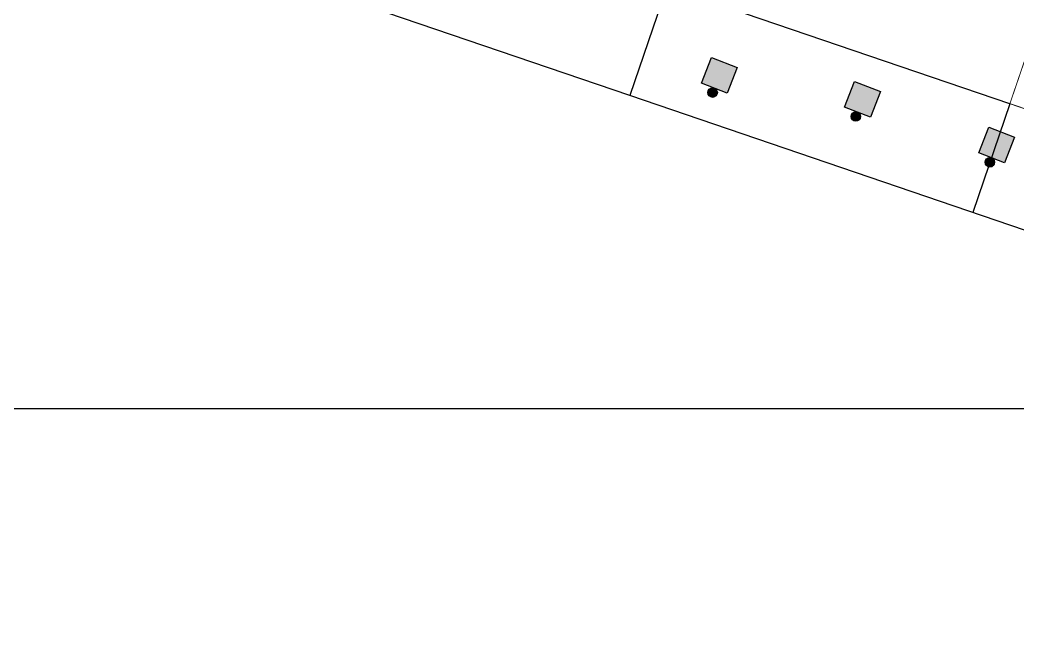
# Model space of a CAD drawing. Extents: x 0 to 336586, y 0 to 6284468.
# Drawn here: x 335235.4 to 335291.8, y 6277586.5 to 6277622 of the extents above; entities that cross this region are included whole.
import ezdxf

# ---------------------------------------------------------------- set-up
doc = ezdxf.new("R2010")
doc.units = 0
doc.header["$LTSCALE"] = 5
doc.linetypes.add('DASHDOTX2', pattern=[2, 1, -0.5, 0, -0.5])
for name, color, linetype in [('COTAS', 11, 'Continuous'), ('GRILLA', 254, 'Continuous'), ('LINEA-EDIFICACION-URBANA', 21, 'Continuous'), ('LUMINARIAS', 7, 'Continuous'), ('PLANTA', 6, 'Continuous'), ('POSTES', 41, 'Continuous'), ('POSTES_E', 41, 'Continuous'), ('Prosan General Linea Oficial', 6, 'DASHDOTX2')]:
    doc.layers.add(name, color=color, linetype=linetype)
doc.styles.add('ROMANS', font='romans.shx', dxfattribs={"height": 1})
doc.dimstyles.new('GRILLA X 500', dxfattribs={"dimtxt": 0.5, "dimasz": 1.8, "dimexe": 1.25, "dimexo": 0.625, "dimtad": 0, "dimdec": 0, "dimtxsty": 'ROMANS', "dimblk": 'NONE', "dimcen": 2.5, "dimse1": 1, "dimse2": 1, "dimsd1": 1, "dimsd2": 1, "dimclrd": 256, "dimclrt": 256, "dimadec": 0, "dimazin": 0, "dimtfac": 1, "dimtdec": 0, "dimtmove": 0, "dimatfit": 3, "dimldrblk": 'NONE', "dimfxlon": 1, "dimtfill": 1, "dimlwd": -1, "dimarcsym": 2})
doc.dimstyles.new('GRILLA Y 500', dxfattribs={"dimtxt": 0.5, "dimasz": 1.8, "dimexe": 1.25, "dimexo": 0.625, "dimtad": 0, "dimdec": 0, "dimtxsty": 'ROMANS', "dimblk": 'NONE', "dimcen": 2.5, "dimse1": 1, "dimse2": 1, "dimsd1": 1, "dimsd2": 1, "dimclrd": 256, "dimclrt": 256, "dimadec": 0, "dimazin": 0, "dimtfac": 1, "dimtdec": 0, "dimtmove": 0, "dimatfit": 3, "dimldrblk": 'NONE', "dimfxlon": 1, "dimtfill": 1, "dimlwd": -1, "dimarcsym": 2})

# ---------------------------------------------------------------- blocks, each defined once
blk = doc.blocks.new('PLANTA')
at = {"layer": 'LINEA-EDIFICACION-URBANA', "ltscale": 0.2}
blk.add_lwpolyline([(335793.949, 6282396.4), (335759.462, 6282295.375), (335731.07, 6282305.067), (335735.254, 6282317.322), (335743.913, 6282314.366), (335747.683, 6282325.408), (335745.345, 6282330.168), (335752.002, 6282349.668), (335753.589, 6282350.447), (335770.937, 6282401.267), (335774.528, 6282403.03), (335793.949, 6282396.4)], dxfattribs=at)
at = {"layer": 'LINEA-EDIFICACION-URBANA'}
for points in [[(335780.925, 6282294.916), (335761.562, 6282301.526)], [(336077.445, 6282186.824), (335759.462, 6282295.374)], [(335780.925, 6282294.916), (335778.825, 6282288.765)]]:
    blk.add_lwpolyline(points, dxfattribs=at)
at = {"layer": 'Prosan General Linea Oficial', "ltscale": 0.2, "const_width": 0.05}
for points in [[(335812.318, 6282386.877), (335780.925, 6282294.916)], [(335780.925, 6282294.916), (335789.915, 6282291.847)]]:
    blk.add_lwpolyline(points, dxfattribs=at)
blk = doc.blocks.new('PC LUM SUB')
at = {"layer": 'POSTES'}
blk.add_circle((0, 0), 0.539, dxfattribs=at)
blk = doc.blocks.new('PCLUM SUB E')
at = {"layer": 'POSTES'}
h = blk.add_hatch(color=256, dxfattribs=at)
h.dxf.hatch_style = 1
edge = h.paths.add_edge_path()
edge.add_arc((0, 0), 0.539, 0, 360)
blk.add_blockref('PC LUM SUB', (0, 0))
blk = doc.blocks.new('l-100na-p')
blk.add_lwpolyline([(1.56, -1.56), (-1.56, -1.56), (-1.56, 1.56), (1.56, 1.56)], close=True)
blk = doc.blocks.new('l-100na-e')
at = {"layer": 'COTAS'}
h = blk.add_hatch(color=7, dxfattribs=at)
h.dxf.hatch_style = 1
h.paths.add_polyline_path([(1.56, -1.56), (-1.56, -1.56), (-1.56, 1.56), (1.56, 1.56)])
at = {"layer": 'LUMINARIAS'}
blk.add_blockref('l-100na-p', (0, 0), dxfattribs=at)
blk = doc.blocks.new('LUM HM EE')
at = {"layer": 'COTAS'}
blk.add_blockref('l-100na-e', (0, -2.1), dxfattribs=at)
at = {"layer": 'POSTES_E'}
blk.add_blockref('PCLUM SUB E', (0, 0), dxfattribs=at)
blk = doc.blocks.new('*U417')
at = {"layer": 'GRILLA', "lineweight": -3}
for points in [[(150, 0), (250, 0)], [(250, 0), (350, 0)]]:
    blk.add_lwpolyline(points, dxfattribs=at)
blk = doc.blocks.new('*D434')
at = {"layer": 'Defpoints', "color": 0, "ltscale": 0.5, "transparency": 16777216}
for p in [(335292.711, 6278000), (335274.766, 6277998.487), (0, 0)]:
    blk.add_point(p, dxfattribs=at)
at = {"layer": 'GRILLA', "ltscale": 0.5, "transparency": 16777216, "insert": (335269.855, 6277998.487), "char_height": 1, "attachment_point": 5, "style": 'ROMANS', "bg_fill": 3, "box_fill_scale": 1.1, "bg_fill_color": 256, "bg_fill_true_color": 13158600, "bg_fill_transparency": 0}
blk.add_mtext('Y-6278000', dxfattribs=at)
blk = doc.blocks.new('_None')
blk = doc.blocks.new('*D439')
at = {"layer": 'Defpoints', "color": 0, "ltscale": 0.5, "transparency": 16777216}
for p in [(335301.789, 6277932.198), (335300, 6277899.168), (0, 0)]:
    blk.add_point(p, dxfattribs=at)
at = {"layer": 'GRILLA', "ltscale": 0.5, "transparency": 16777216, "insert": (335301.789, 6277936.633), "char_height": 1, "attachment_point": 5, "rotation": 90, "style": 'ROMANS', "bg_fill": 3, "box_fill_scale": 1.1, "bg_fill_color": 256, "bg_fill_true_color": 13158600, "bg_fill_transparency": 0}
blk.add_mtext('X-335300', dxfattribs=at)
blk = doc.blocks.new('*D440')
at = {"layer": 'Defpoints', "color": 0, "ltscale": 0.5, "transparency": 16777216}
for p in [(335402.35, 6277986.733), (335398.598, 6277900), (0, 0)]:
    blk.add_point(p, dxfattribs=at)
at = {"layer": 'GRILLA', "ltscale": 0.5, "transparency": 16777216, "insert": (335402.35, 6277991.144), "char_height": 1, "attachment_point": 5, "rotation": 90, "style": 'ROMANS', "bg_fill": 3, "box_fill_scale": 1.1, "bg_fill_color": 256, "bg_fill_true_color": 13158600, "bg_fill_transparency": 0}
blk.add_mtext('X-335399', dxfattribs=at)

msp = doc.modelspace()

# ---------------------------------------------------------------- block references
at = {"layer": 'GRILLA', "lineweight": -3}
msp.add_blockref('*U417', (335000, 6277600), dxfattribs=at)
at = {"layer": 'LUMINARIAS', "xscale": 0.5, "yscale": 0.5, "zscale": 0.5, "rotation": 158.7690885038308}
for p in [(335274.538, 6277617.845), (335282.628, 6277616.492), (335290.2, 6277613.907)]:
    msp.add_blockref('LUM HM EE', p, dxfattribs=at)
at = {"layer": 'PLANTA'}
msp.add_blockref('PLANTA', (-489.594, -4677.697), dxfattribs=at)

# ---------------------------------------------------------------- next in the draw order: dimensions: what is measured, and where the dimension line sits
at = {"layer": 'GRILLA', "ltscale": 0.5}
dim = msp.add_ordinate_dim(feature_location=(335292.711, 6278000), offset=(-17.945, -1.513), dtype=0, origin=(0, 0), dimstyle='GRILLA Y 500', override={"dimpost": 'Y-<>', "dimsah": 1}, dxfattribs=at)
dim.commit()
dim.dimension.update_dxf_attribs({"geometry": '*D434', "text_midpoint": (335269.855, 6277998.487)})

# ---------------------------------------------------------------- next in the draw order: dimensions: what is measured, and where the dimension line sits
dim = msp.add_ordinate_dim(feature_location=(335300, 6277899.168), offset=(1.789, 33.03), dtype=1, origin=(0, 0), dimstyle='GRILLA X 500', override={"dimpost": 'X-<>', "dimsah": 1}, dxfattribs=at)
dim.commit()
dim.dimension.update_dxf_attribs({"geometry": '*D439', "text_midpoint": (335301.789, 6277936.633)})

# ---------------------------------------------------------------- next in the draw order: dimensions: what is measured, and where the dimension line sits
dim = msp.add_ordinate_dim(feature_location=(335398.598, 6277900), offset=(3.752, 86.733), dtype=1, origin=(0, 0), dimstyle='GRILLA X 500', override={"dimpost": 'X-<>', "dimsah": 1}, dxfattribs=at)
dim.commit()
dim.dimension.update_dxf_attribs({"geometry": '*D440', "text_midpoint": (335402.35, 6277991.144)})

doc.saveas('drawing.dxf')
